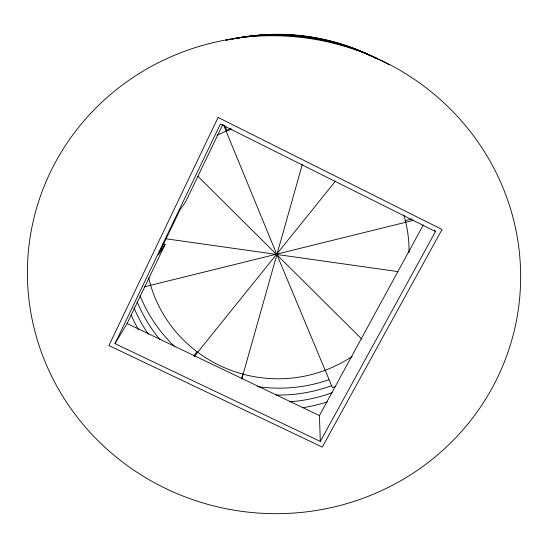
<?xml version="1.0" encoding="UTF-8"?>
<svg xmlns="http://www.w3.org/2000/svg" width="548" height="548" viewBox="0 0 548 548"><rect width="100%" height="100%" fill="white"/><g stroke="black" fill="none" stroke-linecap="round" stroke-linejoin="round"><path stroke-width="0.82" d="M241.572 378.791L242.928 373.942M241.757 379.065L302.311 164.421M114.964 343.623L220.392 124.033L435.509 231.551L320.313 441.428L114.964 343.623L127.088 323.546L165.085 244.518L163.092 243.545M222.817 124.437L185.628 201.787L179.84 210.185L158.386 254.841L165.085 244.518M320.313 441.428L319.429 415.583L423.33 224.872M193.752 355.714L196.958 351.734M194.122 356.727L335.479 181.107M404.945 220.707L412.158 218.926M144.227 286.857L413.829 220.275M165.462 238.716L397.8 271.582M127.088 323.546L319.429 415.583M197.746 176.182L361.892 339.178M434.612 230.139L435.509 231.551M224.865 125.684L226.783 130.349A130.849 127.636 7.4 0 1 231.092 128.698M223.55 124.923L276.699 254.142L332.437 387.655A152.296 148.515 7.4 0 0 335.814 386.347M225.892 40.141A230.783 224.269 7.4 0 1 377.462 58.732M381.182 60.568A230.783 224.269 7.4 0 1 389.299 64.87M235.455 38.415A216.755 211.377 7.4 0 1 377.51 58.992M226.406 40.21A221.234 215.508 7.4 0 1 228.071 39.846M232.331 38.97A221.234 215.508 7.4 0 1 380.538 60.451M332.143 392.704A154.721 150.782 7.4 0 1 289.721 401.814M148.309 334.157A154.721 150.782 7.4 0 1 133.979 307.757M327.533 401.773A157.92 153.721 7.4 0 1 302.654 407.746M138.507 329.725A157.92 153.721 7.4 0 1 131.136 314.97M232.866 38.983A212.453 207.397 7.4 0 1 376.031 58.328M331.643 385.682A151.652 147.953 7.4 0 1 276.034 395.046M159.756 339.411A151.652 147.953 7.4 0 1 137.11 301.756M235.619 38.483A208.315 203.575 7.4 0 1 371.297 56.026M328.834 379.757A148.707 145.234 7.4 0 1 257.19 386.587M174.641 346.528A148.707 145.234 7.4 0 1 140.028 295.742M352.069 356.501A131.89 128.602 7.4 0 1 148.652 277.802M216.96 135.315A131.89 128.602 7.4 0 1 231.208 129.273M403.814 215.001A131.89 128.602 7.4 0 1 409.048 252.423M218.111 117.443L108.908 345.548L322.286 447.086L442.031 229.475L218.111 117.443M116.587 457.375A246.758 238.839 7.4 0 0 517.148 316.806A246.758 238.839 7.4 0 0 188.341 49.93A246.758 238.839 7.4 0 0 116.587 457.375"/></g></svg>
